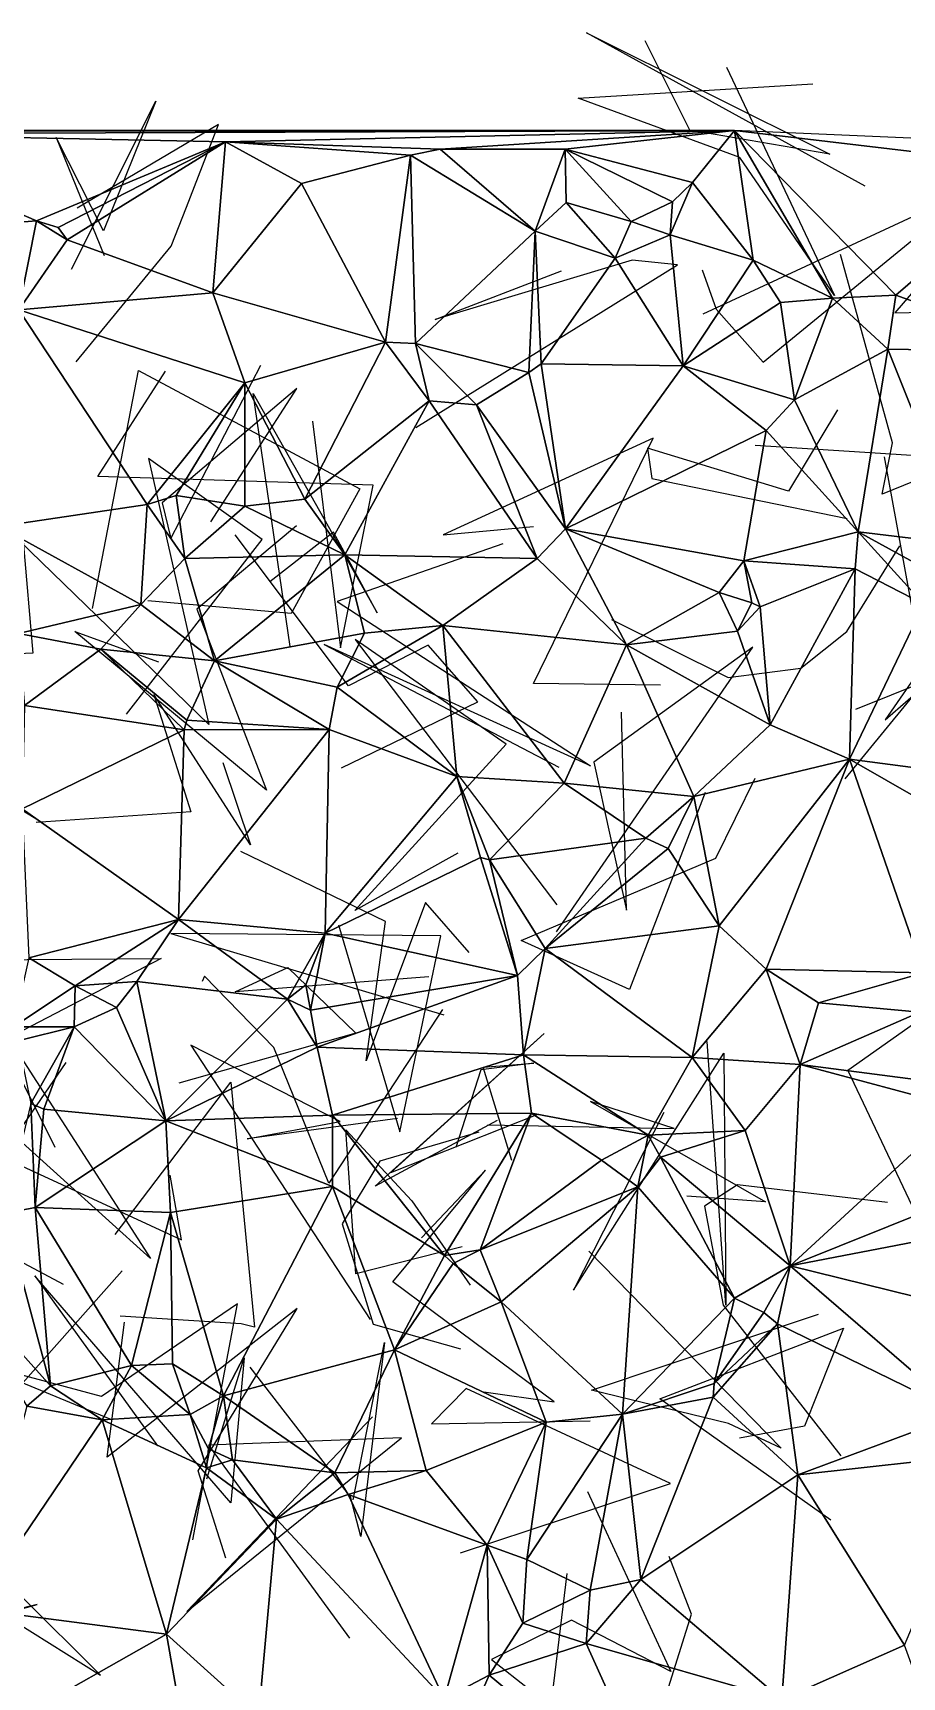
# Model space of a CAD drawing. Header units: metres. Extents: x -15.8 to 15.9, y -15.9 to 15.9.
# Drawn here: x 2.45 to 8.15, y 4.84 to 15.63 of the extents above; entities that cross this region are included whole.
import ezdxf

# ---------------------------------------------------------------- set-up
doc = ezdxf.new("R2010")
doc.units = ezdxf.units.M
doc.layers.add('CRACKS', color=1, linetype='Continuous')
doc.layers.add('STREET_MESH', color=7, linetype='Continuous')

msp = doc.modelspace()

# ---------------------------------------------------------------- linework, layer by layer
at = {"layer": 'CRACKS'}
for points in [[(7.91, 14.624, 0.1), (6.081, 15.63, 0.1), (7.679, 14.834, 0.1), (6.76, 14.992, 0.1), (6.466, 15.579, 0.1)], [(7, 15.406, 0.1), (7.708, 13.906, 0.1), (7.087, 14.813, 0.1), (6.028, 15.202, 0.1), (7.567, 15.297, 0.1)], [(2.702, 14.08, 0.1), (3.255, 15.182, 0.1), (2.912, 14.332, 0.1), (2.602, 14.944, 0.1), (2.918, 14.168, 0.1)], [(8.997, 14.552, 0.1), (9.251, 15.171, 0.1), (8.893, 14.708, 0.1), (8.104, 13.793, 0.1), (9.603, 13.828, 0.1)], [(2.734, 13.472, 0.1), (3.356, 14.231, 0.1), (3.457, 14.487, 0.1), (3.668, 15.03, 0.1), (2.74, 14.479, 0.1)], [(6.841, 14.074, 0.1), (6.932, 13.816, 0.1), (7.24, 13.469, 0.1), (8.649, 14.623, 0.1), (6.845, 13.783, 0.1)], [(7.189, 12.923, 0.1), (8.592, 12.834, 0.1), (8.022, 12.603, 0.1), (8.09, 12.939, 0.1), (7.749, 14.176, 0.1)], [(4.962, 13.04, 0.1), (6.678, 14.108, 0.1), (6.382, 14.138, 0.1), (5.088, 13.749, 0.1), (5.918, 14.069, 0.1)], [(2.841, 11.852, 0.1), (3.143, 13.415, 0.1), (4.595, 12.638, 0.1), (4.145, 11.818, 0.1), (3.203, 11.902, 0.1)], [(4.283, 13.081, 0.1), (4.467, 11.593, 0.1), (4.683, 12.662, 0.1), (2.875, 12.718, 0.1), (3.32, 13.409, 0.1)], [(3.617, 12.421, 0.1), (4.181, 13.295, 0.1), (3.297, 12.545, 0.1), (3.354, 12.312, 0.1), (3.945, 13.45, 0.1)], [(4.137, 11.603, 0.1), (3.895, 13.262, 0.1), (4.709, 11.823, 0.1), (4.421, 12.353, 0.1), (4.004, 12.026, 0.1)], [(7.729, 13.155, 0.1), (7.407, 12.621, 0.1), (6.482, 12.904, 0.1), (6.51, 12.704, 0.1), (7.793, 12.443, 0.1)], [(9.043, 11.443, 0.1), (8.627, 11.22, 0.1), (8.719, 13.137, 0.1), (9.495, 11.852, 0.1), (7.846, 11.189, 0.1)], [(6.567, 11.348, 0.1), (5.735, 11.359, 0.1), (6.519, 12.97, 0.1), (5.142, 12.335, 0.1), (5.734, 12.39, 0.1)], [(8.035, 12.848, 0.1), (8.387, 10.924, 0.1), (8.292, 11.484, 0.1), (8.041, 11.12, 0.1), (8.645, 11.645, 0.1)], [(3.063, 11.157, 0.1), (3.953, 12.304, 0.1), (3.208, 12.837, 0.1), (3.604, 11.09, 0.1), (2.284, 12.37, 0.1)], [(4.179, 12.395, 0.1), (3.525, 11.847, 0.1), (3.983, 10.66, 0.1), (2.724, 11.7, 0.1), (3.273, 11.502, 0.1)], [(4.475, 10.805, 0.1), (5.369, 11.238, 0.1), (5.043, 11.61, 0.1), (4.52, 11.345, 0.1), (3.777, 12.336, 0.1)], [(2.385, 12.293, 0.1), (2.449, 11.558, 0.1), (0.735, 11.48, 0.1), (1.601, 11.001, 0.1), (2.469, 10.472, 0.1)], [(5.533, 12.276, 0.1), (4.445, 11.897, 0.1), (6.108, 10.819, 0.1), (4.36, 11.616, 0.1), (5.9, 10.81, 0.1)], [(6.245, 11.779, 0.1), (7.012, 11.399, 0.1), (7.488, 11.46, 0.1), (7.791, 11.701, 0.1), (8.137, 12.263, 0.1)], [(5.237, 10.245, 0.1), (4.562, 9.868, 0.1), (5.555, 10.962, 0.1), (4.563, 11.649, 0.1), (5.888, 9.907, 0.1)], [(5.884, 9.729, 0.1), (7.174, 11.598, 0.1), (6.129, 10.842, 0.1), (6.345, 9.872, 0.1), (6.312, 11.17, 0.1)], [(8.242, 11.558, 0.1), (9.315, 10.844, 0.1), (9.167, 10.674, 0.1), (8.441, 11.546, 0.1), (7.776, 10.734, 0.1)], [(3.696, 10.84, 0.1), (3.878, 10.3, 0.1), (3.243, 11.288, 0.1), (3.486, 10.517, 0.1), (2.47, 10.447, 0.1)], [(6.86, 10.644, 0.1), (6.365, 9.351, 0.1), (5.654, 9.672, 0.1), (6.931, 10.213, 0.1), (7.188, 10.737, 0.1)], [(5.313, 9.594, 0.1), (5.025, 9.921, 0.1), (4.637, 8.883, 0.1), (4.763, 9.797, 0.1), (3.814, 10.256, 0.1)], [(4.455, 9.776, 0.1), (4.858, 8.417, 0.1), (5.126, 9.702, 0.1), (3.354, 9.717, 0.1), (5.146, 9.183, 0.1)], [(1.823, 9.542, 0.1), (3.292, 9.553, 0.1), (1.473, 8.608, 0.1), (3.424, 7.706, 0.1), (3.35, 8.132, 0.1)], [(9.198, 8.1, 0.1), (8.808, 9.531, 0.1), (7.797, 8.819, 0.1), (8.317, 7.721, 0.1), (8.429, 9.406, 0.1)], [(5.047, 9.434, 0.1), (3.777, 9.335, 0.1), (4.122, 9.494, 0.1), (4.568, 9.064, 0.1), (3.406, 8.735, 0.1)], [(5.137, 9.218, 0.1), (4.392, 8.08, 0.1), (4.03, 8.969, 0.1), (3.576, 9.438, 0.1), (3.561, 9.402, 0.1)], [(2.595, 8.313, 0.1), (2.055, 9.391, 0.1), (3.22, 7.585, 0.1), (2.335, 8.386, 0.1), (2.668, 8.872, 0.1)], [(4.841, 8.504, 0.1), (3.856, 8.37, 0.1), (4.466, 8.484, 0.1), (3.485, 8.986, 0.1), (4.662, 7.183, 0.1)], [(5.496, 8.491, 0.1), (4.696, 8.059, 0.1), (5.805, 9.061, 0.1), (4.797, 8.15, 0.1), (5.768, 8.535, 0.1)], [(6.589, 8.543, 0.1), (5.996, 7.377, 0.1), (6.984, 8.932, 0.1), (6.997, 7.277, 0.1), (6.874, 9.009, 0.1)], [(5.592, 8.227, 0.1), (5.404, 8.841, 0.1), (5.736, 8.866, 0.1), (5.389, 8.824, 0.1), (5.224, 8.314, 0.1)], [(2.99, 7.741, 0.1), (3.748, 8.741, 0.1), (3.903, 7.134, 0.1), (3.816, 7.156, 0.1), (3.021, 7.206, 0.1)], [(5.432, 8.461, 0.1), (6.656, 8.438, 0.1), (6.108, 8.615, 0.1), (7.257, 7.957, 0.1), (6.741, 7.993, 0.1)], [(5.266, 7.662, 0.1), (4.568, 7.484, 0.1), (4.502, 8.429, 0.1), (4.935, 7.962, 0.1), (5.318, 7.41, 0.1)], [(1.05, 7.866, 0.1), (2.202, 7.507, 0.1), (1.296, 7.835, 0.1), (0.911, 8.341, 0.1), (2.649, 7.417, 0.1)], [(5.375, 8.414, 0.1), (4.725, 8.224, 0.1), (4.478, 7.812, 0.1), (4.682, 7.154, 0.1), (5.255, 6.991, 0.1)], [(5.409, 6.708, 0.1), (5.87, 6.643, 0.1), (4.811, 7.432, 0.1), (5.419, 8.164, 0.1), (5, 7.719, 0.1)], [(8.056, 7.951, 0.1), (7.073, 8.067, 0.1), (6.856, 7.929, 0.1), (6.978, 7.278, 0.1), (7.751, 6.29, 0.1)], [(6.097, 7.632, 0.1), (7.359, 6.339, 0.1), (7.013, 6.502, 0.1), (6.115, 6.72, 0.1), (7.603, 7.218, 0.1)], [(3.035, 7.504, 0.1), (2.28, 6.652, 0.1), (2.091, 6.136, 0.1), (2.069, 5.592, 0.1), (1.691, 7.285, 0.1)], [(3.59, 6.138, 0.1), (3.836, 6.933, 0.1), (3.749, 5.98, 0.1), (2.462, 7.471, 0.1), (3.268, 6.355, 0.1)], [(3.498, 5.737, 0.1), (3.791, 7.286, 0.1), (2.9, 6.678, 0.1), (2.043, 6.909, 0.1), (2.955, 6.532, 0.1)], [(3.716, 5.618, 0.1), (3.533, 6.191, 0.1), (4.184, 7.256, 0.1), (2.936, 6.28, 0.1), (3.05, 7.166, 0.1)], [(7.685, 5.866, 0.1), (6.564, 6.664, 0.1), (7.768, 7.126, 0.1), (7.513, 6.484, 0.1), (7.086, 6.404, 0.1)], [(4.551, 6.001, 0.1), (4.757, 7.033, 0.1), (4.602, 5.759, 0.1), (4.534, 6.02, 0.1), (3.876, 6.872, 0.1)], [(5.255, 5.653, 0.1), (6.633, 6.108, 0.1), (5.292, 6.731, 0.1), (5.064, 6.499, 0.1), (6.105, 6.518, 0.1)], [(4.678, 6.544, 0.1), (3.46, 5.267, 0.1), (4.869, 6.407, 0.1), (3.601, 6.358, 0.1), (4.526, 5.092, 0.1)], [(1.156, 6.057, 0.1), (1.382, 5.804, 0.1), (2.041, 5.191, 0.1), (2.477, 5.314, 0.1), (1.926, 5.179, 0.1)], [(6.089, 6.054, 0.1), (6.636, 4.874, 0.1), (5.984, 5.211, 0.1), (5.459, 4.952, 0.1), (6.482, 4.146, 0.1)], [(5.953, 5.517, 0.1), (5.819, 4.416, 0.1), (6.422, 4.14, 0.1), (6.77, 5.25, 0.1), (6.624, 5.628, 0.1)], [(1.887, 5.48, 0.1), (2.894, 4.849, 0.1), (2.37, 5.37, 0.1), (2.07, 4.232, 0.1), (1.664, 3.881, 0.1)]]:
    msp.add_polyline3d(points, dxfattribs=at)
at = {"layer": 'STREET_MESH'}
for points in [[(-1.616, 14.992), (0.059, 14.982), (7.053, 14.989)], [(0.059, 14.982), (1.155, 14.968), (7.053, 14.989)], [(1.155, 14.968), (3.713, 14.915), (7.053, 14.989)], [(2.474, 14.396), (3.713, 14.915), (1.155, 14.968)], [(1.804, 14.345), (2.474, 14.396), (1.155, 14.968)], [(2.474, 14.396), (2.615, 14.352), (3.713, 14.915)], [(2.615, 14.352), (2.674, 14.271), (3.713, 14.915)], [(3.713, 14.915), (2.674, 14.271), (3.631, 13.925)], [(4.211, 14.642), (3.713, 14.915), (3.631, 13.925)], [(3.713, 14.915), (5.122, 14.867), (7.053, 14.989)], [(5.122, 14.867), (3.713, 14.915), (4.927, 14.828)], [(3.713, 14.915), (4.211, 14.642), (4.927, 14.828)], [(5.122, 14.867), (5.941, 14.867), (7.053, 14.989)], [(5.941, 14.867), (6.777, 14.649), (7.053, 14.989)], [(6.777, 14.649), (7.176, 14.138), (7.053, 14.989)], [(9.086, 14.75), (10.976, 14.818), (7.053, 14.989)], [(8.111, 13.909), (9.086, 14.75), (7.053, 14.989)], [(7.695, 13.89), (8.111, 13.909), (7.053, 14.989)], [(7.176, 14.138), (7.695, 13.89), (7.053, 14.989)], [(4.211, 14.642), (4.764, 13.599), (4.927, 14.828)], [(4.764, 13.599), (4.959, 13.592), (4.927, 14.828)], [(5.745, 14.329), (5.122, 14.867), (4.927, 14.828)], [(4.959, 13.592), (5.745, 14.329), (4.927, 14.828)], [(5.745, 14.329), (5.941, 14.867), (5.122, 14.867)], [(5.941, 14.867), (5.745, 14.329), (5.948, 14.516)], [(6.376, 14.392), (5.941, 14.867), (5.948, 14.516)], [(6.376, 14.392), (6.646, 14.522), (5.941, 14.867)], [(6.646, 14.522), (6.777, 14.649), (5.941, 14.867)], [(9.086, 14.75), (8.111, 13.909), (9.146, 13.536)], [(4.764, 13.599), (4.211, 14.642), (3.631, 13.925)], [(7.176, 14.138), (6.777, 14.649), (6.631, 14.304)], [(6.777, 14.649), (6.646, 14.522), (6.631, 14.304)], [(5.745, 14.329), (6.27, 14.152), (5.948, 14.516)], [(6.27, 14.152), (6.376, 14.392), (5.948, 14.516)], [(6.631, 14.304), (6.646, 14.522), (6.376, 14.392)], [(2.474, 14.396), (1.804, 14.345), (2.358, 13.813)], [(2.674, 14.271), (2.474, 14.396), (2.358, 13.813)], [(2.615, 14.352), (2.474, 14.396), (2.674, 14.271)], [(6.27, 14.152), (6.631, 14.304), (6.376, 14.392)], [(2.674, 14.271), (2.358, 13.813), (3.631, 13.925)], [(5.745, 14.329), (4.959, 13.592), (5.703, 13.402)], [(5.745, 14.329), (5.703, 13.402), (5.785, 13.457)], [(6.27, 14.152), (5.745, 14.329), (5.785, 13.457)], [(6.631, 14.304), (6.27, 14.152), (6.716, 13.444)], [(7.176, 14.138), (6.631, 14.304), (6.716, 13.444)], [(6.716, 13.444), (6.27, 14.152), (5.785, 13.457)], [(7.176, 14.138), (6.716, 13.444), (7.354, 13.861)], [(7.695, 13.89), (7.176, 14.138), (7.354, 13.861)], [(2.358, 13.813), (3.839, 13.333), (3.631, 13.925)], [(3.839, 13.333), (4.764, 13.599), (3.631, 13.925)], [(7.354, 13.861), (6.716, 13.444), (7.446, 13.221)], [(7.695, 13.89), (7.354, 13.861), (7.446, 13.221)], [(8.06, 13.555), (7.695, 13.89), (7.446, 13.221)], [(7.695, 13.89), (8.06, 13.555), (8.111, 13.909)], [(8.111, 13.909), (8.06, 13.555), (9.146, 13.536)], [(2.225, 12.391), (3.199, 12.534), (2.358, 13.813)], [(3.199, 12.534), (3.839, 13.333), (2.358, 13.813)], [(3.839, 13.333), (4.233, 12.569), (4.764, 13.599)], [(4.233, 12.569), (5.049, 13.214), (4.764, 13.599)], [(5.049, 13.214), (4.959, 13.592), (4.764, 13.599)], [(5.703, 13.402), (4.959, 13.592), (5.361, 13.189)], [(4.959, 13.592), (5.049, 13.214), (5.361, 13.189)], [(7.864, 12.356), (8.06, 13.555), (7.446, 13.221)], [(7.864, 12.356), (8.574, 12.27), (8.06, 13.555)], [(8.06, 13.555), (8.574, 12.27), (9.146, 13.536)], [(5.703, 13.402), (5.361, 13.189), (5.944, 12.375)], [(5.785, 13.457), (5.703, 13.402), (5.944, 12.375)], [(6.716, 13.444), (5.785, 13.457), (5.944, 12.375)], [(7.26, 13.02), (6.716, 13.444), (5.944, 12.375)], [(6.716, 13.444), (7.26, 13.02), (7.446, 13.221)], [(3.39, 12.593), (3.839, 13.333), (3.199, 12.534)], [(3.839, 13.333), (3.39, 12.593), (3.839, 12.523)], [(4.233, 12.569), (3.839, 13.333), (3.839, 12.523)], [(4.233, 12.569), (4.496, 12.204), (5.049, 13.214)], [(5.049, 13.214), (4.496, 12.204), (5.759, 12.18)], [(5.049, 13.214), (5.759, 12.18), (5.361, 13.189)], [(5.361, 13.189), (5.759, 12.18), (5.944, 12.375)], [(7.26, 13.02), (7.864, 12.356), (7.446, 13.221)], [(7.115, 12.165), (7.26, 13.02), (5.944, 12.375)], [(7.115, 12.165), (7.864, 12.356), (7.26, 13.02)], [(3.199, 12.534), (2.225, 12.391), (3.158, 11.878)], [(3.447, 12.18), (3.199, 12.534), (3.158, 11.878)], [(3.447, 12.18), (3.39, 12.593), (3.199, 12.534)], [(3.39, 12.593), (3.447, 12.18), (3.839, 12.523)], [(3.447, 12.18), (4.496, 12.204), (3.839, 12.523)], [(4.496, 12.204), (4.233, 12.569), (3.839, 12.523)], [(3.158, 11.878), (2.225, 12.391), (2.354, 11.688)], [(5.759, 12.18), (6.345, 11.613), (5.944, 12.375)], [(6.345, 11.613), (6.952, 11.957), (5.944, 12.375)], [(6.952, 11.957), (7.115, 12.165), (5.944, 12.375)], [(7.115, 12.165), (7.844, 12.111), (7.864, 12.356)], [(7.844, 12.111), (8.296, 11.881), (7.864, 12.356)], [(8.475, 12.02), (8.574, 12.27), (7.864, 12.356)], [(8.296, 11.881), (8.475, 12.02), (7.864, 12.356)], [(4.496, 12.204), (3.447, 12.18), (3.641, 11.508)], [(4.626, 11.69), (4.496, 12.204), (3.641, 11.508)], [(4.496, 12.204), (4.626, 11.69), (5.14, 11.74)], [(5.759, 12.18), (4.496, 12.204), (5.14, 11.74)], [(3.447, 12.18), (3.158, 11.878), (3.641, 11.508)], [(5.759, 12.18), (5.14, 11.74), (6.345, 11.613)], [(7.167, 11.889), (7.115, 12.165), (6.952, 11.957)], [(7.167, 11.889), (7.222, 11.862), (7.115, 12.165)], [(7.222, 11.862), (7.844, 12.111), (7.115, 12.165)], [(7.844, 12.111), (7.222, 11.862), (7.287, 11.088)], [(7.844, 12.111), (7.287, 11.088), (7.808, 10.862)], [(8.296, 11.881), (7.844, 12.111), (7.808, 10.862)], [(2.895, 11.584), (3.158, 11.878), (2.354, 11.688)], [(3.158, 11.878), (2.895, 11.584), (3.641, 11.508)], [(7.073, 11.702), (6.952, 11.957), (6.345, 11.613)], [(7.073, 11.702), (7.167, 11.889), (6.952, 11.957)], [(7.222, 11.862), (7.167, 11.889), (7.073, 11.702)], [(8.692, 10.746), (8.296, 11.881), (7.808, 10.862)], [(7.222, 11.862), (7.073, 11.702), (7.287, 11.088)], [(2.394, 11.214), (2.895, 11.584), (2.354, 11.688)], [(4.446, 11.336), (4.626, 11.69), (3.641, 11.508)], [(4.446, 11.336), (5.232, 10.749), (5.14, 11.74)], [(4.626, 11.69), (4.446, 11.336), (5.14, 11.74)], [(5.14, 11.74), (5.935, 10.705), (6.345, 11.613)], [(5.232, 10.749), (5.935, 10.705), (5.14, 11.74)], [(7.287, 11.088), (7.073, 11.702), (6.345, 11.613)], [(3.442, 11.054), (2.895, 11.584), (2.394, 11.214)], [(2.895, 11.584), (3.459, 11.118), (3.641, 11.508)], [(3.442, 11.054), (3.459, 11.118), (2.895, 11.584)], [(5.935, 10.705), (6.787, 10.617), (6.345, 11.613)], [(6.787, 10.617), (7.287, 11.088), (6.345, 11.613)], [(3.641, 11.508), (3.459, 11.118), (4.393, 11.057)], [(4.446, 11.336), (3.641, 11.508), (4.393, 11.057)], [(5.232, 10.749), (4.446, 11.336), (4.393, 11.057)], [(3.442, 11.054), (2.394, 11.214), (2.378, 10.537)], [(3.442, 11.054), (2.378, 10.537), (3.405, 9.81)], [(3.405, 9.81), (4.367, 9.72), (4.393, 11.057)], [(3.442, 11.054), (3.405, 9.81), (4.393, 11.057)], [(3.459, 11.118), (3.442, 11.054), (4.393, 11.057)], [(4.367, 9.72), (5.232, 10.749), (4.393, 11.057)], [(7.808, 10.862), (7.287, 11.088), (6.787, 10.617)], [(6.952, 9.768), (7.808, 10.862), (6.787, 10.617)], [(7.26, 9.483), (7.808, 10.862), (6.952, 9.768)], [(7.26, 9.483), (8.292, 9.46), (7.808, 10.862)], [(8.292, 9.46), (8.77, 10.31), (7.808, 10.862)], [(8.77, 10.31), (8.692, 10.746), (7.808, 10.862)], [(4.367, 9.72), (5.386, 10.216), (5.232, 10.749)], [(5.935, 10.705), (5.232, 10.749), (5.445, 10.201)], [(5.232, 10.749), (5.386, 10.216), (5.445, 10.201)], [(6.472, 10.344), (5.935, 10.705), (5.445, 10.201)], [(5.935, 10.705), (6.472, 10.344), (6.787, 10.617)], [(6.472, 10.344), (6.618, 10.277), (6.787, 10.617)], [(6.618, 10.277), (6.952, 9.768), (6.787, 10.617)], [(2.378, 10.537), (2.423, 9.559), (3.405, 9.81)], [(5.811, 9.619), (6.472, 10.344), (5.445, 10.201)], [(5.811, 9.619), (6.618, 10.277), (6.472, 10.344)], [(6.618, 10.277), (5.811, 9.619), (6.952, 9.768)], [(5.63, 9.442), (5.386, 10.216), (4.367, 9.72)], [(5.386, 10.216), (5.63, 9.442), (5.445, 10.201)], [(5.63, 9.442), (5.811, 9.619), (5.445, 10.201)], [(3.405, 9.81), (2.423, 9.559), (2.727, 9.374)], [(3.131, 9.402), (3.405, 9.81), (2.727, 9.374)], [(3.405, 9.81), (3.131, 9.402), (4.12, 9.287)], [(4.367, 9.72), (3.405, 9.81), (4.12, 9.287)], [(4.241, 9.38), (4.367, 9.72), (4.12, 9.287)], [(4.241, 9.38), (4.271, 9.214), (4.367, 9.72)], [(4.271, 9.214), (5.63, 9.442), (4.367, 9.72)], [(5.811, 9.619), (6.775, 8.905), (6.952, 9.768)], [(6.775, 8.905), (7.26, 9.483), (6.952, 9.768)], [(5.811, 9.619), (5.63, 9.442), (5.669, 8.921)], [(6.775, 8.905), (5.811, 9.619), (5.669, 8.921)], [(2.423, 9.559), (2.323, 9.105), (2.727, 9.374)], [(2.997, 9.232), (3.131, 9.402), (2.727, 9.374)], [(2.997, 9.232), (3.322, 8.489), (3.131, 9.402)], [(3.131, 9.402), (3.322, 8.489), (4.12, 9.287)], [(5.63, 9.442), (4.271, 9.214), (4.315, 8.971)], [(5.63, 9.442), (4.315, 8.971), (5.669, 8.921)], [(7.484, 8.857), (7.26, 9.483), (6.775, 8.905)], [(8.292, 9.46), (7.26, 9.483), (7.605, 9.262)], [(7.26, 9.483), (7.484, 8.857), (7.605, 9.262)], [(8.269, 9.202), (8.292, 9.46), (7.605, 9.262)], [(2.323, 9.105), (2.721, 9.106), (2.727, 9.374)], [(2.721, 9.106), (2.997, 9.232), (2.727, 9.374)], [(3.322, 8.489), (4.315, 8.971), (4.12, 9.287)], [(4.271, 9.214), (4.241, 9.38), (4.12, 9.287)], [(4.315, 8.971), (4.271, 9.214), (4.12, 9.287)], [(2.721, 9.106), (3.322, 8.489), (2.997, 9.232)], [(7.484, 8.857), (8.269, 9.202), (7.605, 9.262)], [(8.269, 9.202), (7.484, 8.857), (8.509, 8.724)], [(2.323, 9.105), (2.351, 9.014), (2.721, 9.106)], [(2.351, 9.014), (2.437, 8.602), (2.721, 9.106)], [(2.721, 9.106), (2.437, 8.602), (2.521, 8.564)], [(2.721, 9.106), (2.521, 8.564), (3.322, 8.489)], [(4.315, 8.971), (3.322, 8.489), (4.416, 8.526)], [(5.669, 8.921), (4.315, 8.971), (4.416, 8.526)], [(5.722, 8.538), (5.669, 8.921), (4.416, 8.526)], [(5.669, 8.921), (5.722, 8.538), (6.487, 8.394)], [(6.775, 8.905), (5.669, 8.921), (6.487, 8.394)], [(7.123, 8.425), (6.775, 8.905), (6.487, 8.394)], [(7.484, 8.857), (6.775, 8.905), (7.123, 8.425)], [(7.484, 8.857), (7.123, 8.425), (7.419, 7.537)], [(7.484, 8.857), (7.419, 7.537), (8.545, 8.574)], [(8.509, 8.724), (7.484, 8.857), (8.545, 8.574)], [(2.437, 8.602), (2.263, 7.879), (2.464, 7.92)], [(2.521, 8.564), (2.437, 8.602), (2.464, 7.92)], [(3.322, 8.489), (2.521, 8.564), (2.464, 7.92)], [(5.15, 7.604), (5.722, 8.538), (4.416, 8.526)], [(5.15, 7.604), (5.384, 7.641), (5.722, 8.538)], [(5.384, 7.641), (6.181, 8.23), (5.722, 8.538)], [(5.722, 8.538), (6.181, 8.23), (6.487, 8.394)], [(7.419, 7.537), (9.025, 8.182), (8.545, 8.574)], [(3.322, 8.489), (2.464, 7.92), (3.352, 7.887)], [(3.322, 8.489), (4.415, 8.058), (4.416, 8.526)], [(4.415, 8.058), (3.322, 8.489), (3.352, 7.887)], [(4.415, 8.058), (5.15, 7.604), (4.416, 8.526)], [(6.567, 8.249), (7.123, 8.425), (6.487, 8.394)], [(7.123, 8.425), (6.567, 8.249), (7.419, 7.537)], [(6.487, 8.394), (6.181, 8.23), (6.419, 8.055)], [(6.567, 8.249), (6.487, 8.394), (6.419, 8.055)], [(6.181, 8.23), (5.384, 7.641), (6.419, 8.055)], [(7.054, 7.324), (6.567, 8.249), (6.419, 8.055)], [(6.567, 8.249), (7.054, 7.324), (7.419, 7.537)], [(9.025, 8.182), (7.419, 7.537), (9.224, 7.885)], [(4.415, 8.058), (3.352, 7.887), (3.699, 6.683)], [(4.821, 6.985), (4.415, 8.058), (3.699, 6.683)], [(4.821, 6.985), (5.15, 7.604), (4.415, 8.058)], [(5.384, 7.641), (5.522, 7.3), (6.419, 8.055)], [(5.522, 7.3), (6.319, 6.562), (6.419, 8.055)], [(6.319, 6.562), (7.054, 7.324), (6.419, 8.055)], [(2.263, 7.879), (2.564, 6.749), (2.464, 7.92)], [(2.464, 7.92), (3.096, 6.882), (3.352, 7.887)], [(2.464, 7.92), (2.564, 6.749), (3.096, 6.882)], [(3.096, 6.882), (3.365, 6.893), (3.352, 7.887)], [(3.352, 7.887), (3.365, 6.893), (3.699, 6.683)], [(7.419, 7.537), (9.219, 7.093), (9.224, 7.885)], [(2.564, 6.749), (2.263, 7.879), (1.87, 7.526)], [(5.15, 7.604), (4.821, 6.985), (5.208, 7.552)], [(5.384, 7.641), (5.15, 7.604), (5.208, 7.552)], [(5.522, 7.3), (5.384, 7.641), (5.208, 7.552)], [(2.409, 6.614), (2.564, 6.749), (1.87, 7.526)], [(4.821, 6.985), (5.522, 7.3), (5.208, 7.552)], [(7.054, 7.324), (7.245, 7.23), (7.419, 7.537)], [(7.245, 7.23), (7.336, 7.155), (7.419, 7.537)], [(7.336, 7.155), (8.545, 6.565), (7.419, 7.537)], [(7.419, 7.537), (8.545, 6.565), (9.219, 7.093)], [(5.817, 6.51), (5.522, 7.3), (4.821, 6.985)], [(6.319, 6.562), (5.522, 7.3), (5.817, 6.51)], [(6.92, 6.763), (7.054, 7.324), (6.319, 6.562)], [(7.054, 7.324), (6.92, 6.763), (7.245, 7.23)], [(7.336, 7.155), (6.912, 6.675), (7.468, 6.165)], [(7.336, 7.155), (6.92, 6.763), (6.912, 6.675)], [(6.92, 6.763), (7.336, 7.155), (7.245, 7.23)], [(8.545, 6.565), (7.336, 7.155), (7.468, 6.165)], [(4.431, 6.178), (4.821, 6.985), (3.699, 6.683)], [(4.821, 6.985), (4.431, 6.178), (5.03, 6.192)], [(5.817, 6.51), (4.821, 6.985), (5.03, 6.192)], [(3.096, 6.882), (2.564, 6.749), (2.904, 6.525)], [(3.481, 6.56), (3.096, 6.882), (2.904, 6.525)], [(3.481, 6.56), (3.365, 6.893), (3.096, 6.882)], [(3.365, 6.893), (3.481, 6.56), (3.699, 6.683)], [(2.564, 6.749), (2.409, 6.614), (2.904, 6.525)], [(6.92, 6.763), (6.319, 6.562), (6.912, 6.675)], [(2.409, 6.614), (2.061, 5.282), (2.904, 6.525)], [(3.481, 6.56), (3.601, 6.334), (3.699, 6.683)], [(3.601, 6.334), (3.759, 6.263), (3.699, 6.683)], [(3.759, 6.263), (4.431, 6.178), (3.699, 6.683)], [(6.912, 6.675), (6.319, 6.562), (6.438, 5.478)], [(6.912, 6.675), (6.438, 5.478), (7.468, 6.165)], [(2.061, 5.282), (3.325, 5.119), (2.904, 6.525)], [(3.588, 6.211), (3.481, 6.56), (2.904, 6.525)], [(3.325, 5.119), (3.588, 6.211), (2.904, 6.525)], [(3.601, 6.334), (3.481, 6.56), (3.588, 6.211)], [(5.431, 5.702), (5.817, 6.51), (5.03, 6.192)], [(5.817, 6.51), (5.431, 5.702), (5.69, 5.608)], [(6.319, 6.562), (5.817, 6.51), (5.69, 5.608)], [(6.105, 5.407), (6.319, 6.562), (5.69, 5.608)], [(6.319, 6.562), (6.105, 5.407), (6.438, 5.478)], [(8.695, 6.3), (8.545, 6.565), (7.468, 6.165)], [(3.759, 6.263), (3.601, 6.334), (3.588, 6.211)], [(4.047, 5.873), (3.759, 6.263), (3.588, 6.211)], [(4.047, 5.873), (4.431, 6.178), (3.759, 6.263)], [(8.168, 5.046), (8.695, 6.3), (7.468, 6.165)], [(4.047, 5.873), (3.588, 6.211), (3.325, 5.119)], [(4.517, 6.035), (4.431, 6.178), (4.047, 5.873)], [(4.431, 6.178), (4.517, 6.035), (5.03, 6.192)], [(4.517, 6.035), (5.431, 5.702), (5.03, 6.192)], [(6.438, 5.478), (7.363, 4.69), (7.468, 6.165)], [(7.363, 4.69), (8.168, 5.046), (7.468, 6.165)], [(4.517, 6.035), (4.047, 5.873), (5.148, 4.694)], [(5.431, 5.702), (4.517, 6.035), (5.148, 4.694)], [(3.93, 4.574), (4.047, 5.873), (3.325, 5.119)], [(5.148, 4.694), (4.047, 5.873), (3.93, 4.574)], [(5.431, 5.702), (5.148, 4.694), (5.443, 4.848)], [(5.664, 5.191), (5.431, 5.702), (5.443, 4.848)], [(5.431, 5.702), (5.664, 5.191), (5.69, 5.608)], [(5.664, 5.191), (6.105, 5.407), (5.69, 5.608)], [(6.105, 5.407), (5.664, 5.191), (6.079, 5.058)], [(6.079, 5.058), (7.363, 4.69), (6.438, 5.478)], [(6.105, 5.407), (6.079, 5.058), (6.438, 5.478)], [(2.061, 5.282), (2.323, 4.55), (3.325, 5.119)], [(6.079, 5.058), (5.664, 5.191), (5.443, 4.848)], [(3.325, 5.119), (2.323, 4.55), (3.458, 4.372)], [(3.93, 4.574), (3.325, 5.119), (3.458, 4.372)], [(6.609, 3.884), (6.079, 5.058), (5.443, 4.848)], [(7.363, 4.69), (6.079, 5.058), (6.609, 3.884)], [(8.168, 5.046), (7.363, 4.69), (8.549, 4)], [(5.148, 4.694), (5.166, 4.212), (5.443, 4.848)], [(5.166, 4.212), (6.609, 3.884), (5.443, 4.848)]]:
    msp.add_3dface(points, dxfattribs=at)

doc.saveas('drawing.dxf')
